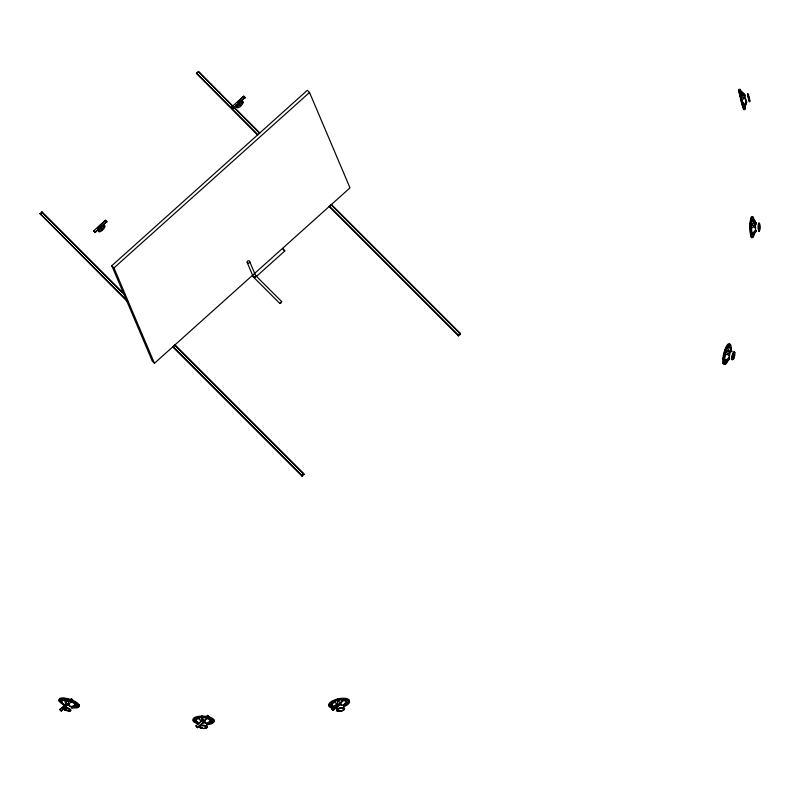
<?xml version="1.0" encoding="UTF-8"?>
<svg xmlns="http://www.w3.org/2000/svg" width="800" height="800" viewBox="0 0 800 800"><rect width="100%" height="100%" fill="white"/><g stroke="black" fill="none" stroke-linecap="round" stroke-linejoin="round"><path stroke-width="1.2" d="M729.39 358.81A4.76 0.97 -53.9 0 0 727.15 361.29L725.58 363.13A9.26 2.31 -75.7 0 1 724.17 359.8L724.7 355.52A9.26 2.31 -75.7 0 1 727.57 347.17L729.13 345.33A9.26 2.31 -75.7 0 1 730.55 348.66A4.76 0.69 78.9 0 1 731.72 351.48M725.58 363.13A4.76 0.79 -41.4 0 1 729.71 359.08A4.21 1.05 -75.7 0 1 729.07 357.57L729.31 355.62A4.21 1.05 -75.7 0 1 730.61 351.83L731.33 350.99A4.76 1.18 69.2 0 0 729.13 345.33M730.39 350.68L730.55 348.66M750.18 223.21L750.19 224.05M750.24 223.95L750.23 223.28M752.17 236.01L752.18 236.84M756.35 231.01L756.18 231.32A4.76 0.58 -56 0 0 753 236.32A9.26 1.51 89.9 0 1 751.58 232.99L751.26 228.61A9.26 1.51 89.9 0 1 751.78 219.97L752.48 218.02A4.76 0.71 55.5 0 1 755.95 223A4.21 0.68 89.9 0 1 756.46 223.76M756.18 231.32A4.21 0.68 89.9 0 1 755.54 229.81L755.39 227.82A4.21 0.68 89.9 0 1 755.63 223.89L755.95 223M742.23 100.4L743.38 104.91A9.26 0.6 75.8 0 0 744.79 108.24L746.71 101.74M752.2 236.84L752.21 236.03M753 236.32L753.71 234.38A4.76 1.26 -66.6 0 1 755.17 231.69M253.95 276.39L253.72 277.33L279.89 303.51L280.98 303.01L281.67 301.57L255.5 275.39M67.35 698.8L68.14 699.03L67.6 698.98M333.84 707.63L332.23 707.38A9.26 3.57 -12.6 0 1 330.82 704.05L333.58 702.01A9.26 3.57 -12.6 0 1 342.54 699.75L346.34 700.14A9.26 3.57 -12.6 0 1 347.75 703.47L344.99 705.52A4.76 0.67 -27.2 0 0 344.55 705.77M127.64 301.77L40 213.57L41.96 211.82L125.4 295.26M257.64 134.99L196.43 73.23L198.39 71.47L259.87 132.96M40.4 214.53L42.36 212.77L41.96 211.82M93.74 230.75L105.48 220.22L106.78 221.53L95.25 232.53L93.74 230.75L95.25 232.53M232.01 106.7L243.74 96.17L245.05 97.48L233.52 108.49L232.01 106.7L233.52 108.49M97.3 228.22L105.48 220.22M238.08 101.91L243.74 96.17M95.05 232.06L106.78 221.53M233.32 108.01L245.05 97.48M98.69 231.51L104.82 226.02A4.15 1.52 -45 0 0 99.68 228.84A4.15 1.52 -45 0 0 100.77 231.43A4.15 1.52 -45 0 0 104.82 226.02M236.96 107.46L243.08 101.97A4.15 1.52 -45 0 0 237.94 104.8A4.15 1.52 -45 0 0 239.04 107.38A4.15 1.52 -45 0 0 243.08 101.97M111.8 265.73L307.33 90.29L309.52 92.48L350 187.85L154.46 363.28L152.28 361.1L111.8 265.73L113.98 267.91L154.46 363.28M113.98 267.91L309.52 92.48M173.21 346.79L175.17 345.04M329.64 206.44L331.6 204.69M256.37 276.48L284.79 250.99L283.04 249.03L284.79 250.99M303.67 473.54L304.07 474.49L302.12 476.25L301.71 475.29L303.67 473.54L174.99 344.86M460.1 333.19L460.5 334.15L458.55 335.9L458.14 334.95L460.1 333.19L331.42 204.52M65.62 707.35A4.15 1.52 -45 0 1 66.29 706.54L61.2 711.04L59.89 709.73L66 703.59M69.61 700.35L71.42 698.73L72.93 700.51L71.42 698.73M59.89 709.73L62.4 707.48M61.2 711.04L68.21 704.09M204.98 720.92L197.44 727.68L195.93 725.9L203.15 719.42M205.86 716.99L207.66 715.37L209.17 717.16L207.66 715.37M206.19 717.35L207.86 715.85M197.44 727.68L206.26 719.11M336.54 708.27A4.15 1.52 -45 0 1 338.87 705.14L333.01 710.4L331.7 709.1L337.81 702.95M331.7 709.1L336.73 704.58M333.01 710.4L344.54 699.4L344.74 699.88M336.63 706.45L337.37 706A4.21 1.62 -12.6 0 1 341.44 704.97L343.17 705.15A4.21 1.62 -12.6 0 1 343.81 706.66A4.76 0.75 -45 0 1 347.75 703.47M198.75 723.96L196.36 722.57A9.26 3.29 3.4 0 1 194.95 719.23L197.77 718.01A9.26 3.29 3.4 0 1 206.91 717.98L210.77 719.19A9.26 3.29 3.4 0 1 212.19 722.52L209.36 723.75A4.76 0.69 -14.2 0 0 206.81 724.66M206.77 725.08L207.3 724.77A4.76 0.87 -30.2 0 1 212.19 722.52M254.3 277.22L253.72 277.33M348.39 700.32L349.05 700.3L348.4 700.58M64.42 705.94L62.11 703.15A9.26 2.79 18.9 0 1 60.7 699.82L63.36 699.41A9.26 2.79 18.9 0 1 72.05 701.63L75.75 703.66A9.26 2.79 18.9 0 1 77.17 706.99L74.5 707.4A4.76 0.82 -1.3 0 0 73.45 707.47M60.7 699.82A4.76 1.51 54.7 0 0 64.15 704.81L65.36 704.63A4.21 1.27 18.9 0 1 69.31 705.63L70.99 706.56A4.21 1.27 18.9 0 1 71.63 708.07A4.76 0.87 -15.3 0 1 77.17 706.99M744.68 94.49L745.6 99.11A4.76 2.91 75.7 0 0 742.18 100.64A9.26 0.6 75.8 0 1 740.32 92.3L740.15 90.46L745.08 95.26M749.47 101.46L749.46 100.69M746.71 102.58L746.27 101.23M213.23 719.73L213.8 719.88L213.23 720.01M281.67 301.57L279.89 303.51M333.99 707.47L331.48 706.4A1.88 0.66 23.9 0 1 333.99 706.86M202.74 722.51A4.21 1.5 3.4 0 1 204.9 722.71L206.65 723.26A4.21 1.5 3.4 0 1 207.3 724.77M196.36 722.57L198.11 723.25M62.11 703.15L63.79 704.2M243.94 96.65L245.25 97.96M232.28 105.91L198.39 71.47M234.04 107.68L259.59 133.23M330.97 204.61L460.5 334.15M196.43 73.23L257.91 134.71M329.47 206.27L458.14 334.95M329.01 206.36L458.55 335.9M105.68 220.7L106.99 222.01M42.36 212.77L122.55 292.96M174.54 344.96L304.07 474.49M40 213.57L127.83 301.41M173.04 346.62L301.71 475.29M172.58 346.71L302.12 476.25M331.5 708.62L332.8 709.93M195.93 725.9L197.24 727.21M59.69 709.25L60.99 710.56M254.82 276.36L255.43 277.21M741.06 96.21L740.92 95.76M744.57 108.69L744.38 107.9L744.57 108.69M239.39 103.22L240.65 106.21M249.59 261.37L255.66 275.67M247.25 262.61L253.32 276.92M101.12 227.27L102.39 230.26M747.93 94.54L747.53 93.77L747.7 94.93M748 94.87L747.63 94.44M749.17 100.75L749.64 101.85L748.87 98.23M749.43 101.6L748.95 100.08M741.3 93.48L740.7 92.07L740.71 93.59M749.36 99.98C751.66 106.38 746.32 86.11 748.63 97.28M746.38 101.8L745.86 99.89M743.64 105.23L742.73 102.24M739.91 96.02L740.03 96.3A9.26 0.6 75.8 0 1 739.59 91.27M748.71 99.26L748.99 100.34M748.44 96.2L748.98 98.29M748.73 99.42L748.18 97.33M745.64 99.06L746.14 101.06A4.76 2.14 -78 0 1 743.38 104.91M743.46 108.47L743.44 108.6M739.98 96.1L740.03 96.3M747.94 96.3L748.22 97.38M749.16 99.17L749.42 100.25M747.74 95.37L748 96.45M747.6 94.6L747.83 95.61M751.21 236.36L751.08 236.5M753.37 218L753.23 217.89M744.79 108.24L744.63 106.41A4.76 1.61 -79.3 0 1 745.88 102.64M255.59 276.91A1.33 1.22 -23 0 1 255.37 277.17M254.76 277.49A1.33 1.22 -23 0 1 253.18 276.3M98.11 230.58A4.15 1.52 -45 0 1 97.39 230.2M98.37 227.53A4.15 1.52 -45 0 1 101.43 224.79M64.67 708.96A4.15 1.52 -45 0 1 63.27 708.23A3.78 1.14 18.9 0 0 68.03 710.98A3.78 1.14 18.9 0 0 69.43 709.44A3.78 1.14 18.9 0 0 63.48 708.02M66.71 709.94A4.15 1.52 -45 0 1 65.08 708.16M200.97 725.54A4.15 1.52 -45 0 1 201.33 724.8M201.86 723.99A4.15 1.52 -45 0 1 204.92 721.25M335.86 708.45A4.15 1.52 -45 0 1 335.08 707.59M336.71 709.67A4.15 1.52 -45 0 1 336.45 709.38M236.38 106.53A4.15 1.52 -45 0 1 235.74 105.04M237.31 102.68A4.15 1.52 -45 0 1 239.69 100.74M241.5 100.37A4.15 1.52 -45 0 1 241.77 100.66M64.7 707.47A3.78 1.14 18.9 0 1 69.44 708.99A3.78 1.14 18.9 0 1 69.9 710.7M67.56 710.46A3.78 1.14 18.9 0 1 65.7 709.83M64.87 709.42A3.78 1.14 18.9 0 1 63.7 708.58M76.03 705.21A7.56 2.28 18.9 0 1 74.77 706.61M62.38 702.36A7.56 2.28 18.9 0 1 65.98 700.31M67.78 700.69A7.56 2.28 18.9 0 1 69.65 701.25M71.48 701.95A7.56 2.28 18.9 0 1 75.49 704.45M64.83 705.13A3.41 1.03 18.9 0 1 65.23 705M69.01 705.79A3.41 1.03 18.9 0 1 70.81 706.92M64.45 707.29A4.21 1.27 18.9 0 1 70.38 709.45A4.21 1.27 18.9 0 1 68.62 710.82M67.62 710.61A4.21 1.27 18.9 0 1 63.33 708.52M64.24 705.86A4.21 1.27 18.9 0 1 64.15 704.81M64.56 705.07A10.54 3.17 18.9 0 1 61.13 698.9A10.54 3.17 18.9 0 1 76.86 703.83A10.54 3.17 18.9 0 1 73.03 707.72M63.36 699.41A4.76 3.2 46.3 0 1 65.36 704.63M71.65 707.72A4.76 0.82 -1.3 0 1 72.48 707.58M75.75 703.66A4.76 2.74 -13.7 0 1 70.99 706.56M69.31 705.63A4.76 3.7 12.4 0 1 72.05 701.63M59.35 699.94A10.54 3.17 18.9 0 1 70.25 699.45A10.54 3.17 18.9 0 1 78.62 706.54M63.69 698.46A9.26 2.79 18.9 0 1 65.64 698.67M74.41 701.67A9.26 2.79 18.9 0 1 77.29 703.73M201.69 725.46A3.78 1.34 3.4 0 1 205.82 725.93A3.78 1.34 3.4 0 1 206.74 727.44M206.26 727.73A3.78 1.34 3.4 0 1 204.74 728.08M202.8 728.09A3.78 1.34 3.4 0 1 199.59 726.96A3.78 1.34 3.4 0 1 200.84 725.6M206.3 718.51A7.56 2.69 3.4 0 1 209.66 722.79M197.68 722.26A7.56 2.69 3.4 0 1 196.11 720.9M196.06 720.19A7.56 2.69 3.4 0 1 198.84 718.53M202.82 722.81A3.41 1.21 3.4 0 1 203.71 722.85M205.35 723.16A3.41 1.21 3.4 0 1 206.46 723.71M202.76 728.24A4.21 1.5 3.4 0 1 199.44 725.91A4.21 1.5 3.4 0 1 206.25 725.89A4.21 1.5 3.4 0 1 204.91 728.23M194.95 719.23A4.76 1.94 40.1 0 0 199.46 723.27A4.21 1.5 3.4 0 0 199.2 723.64M197.33 723.59A10.54 3.75 3.4 0 1 196.26 717.8A10.54 3.75 3.4 0 1 212.3 719.26A10.54 3.75 3.4 0 1 207.8 724.54M209.36 723.75A9.26 3.29 3.4 0 1 207.3 724.09M197.77 718.01A4.76 3.5 29.7 0 1 200.78 721.87M210.77 719.19A4.76 2.74 -31.7 0 1 206.65 723.26M204.9 722.71A4.76 3.83 -8.3 0 1 206.91 717.98M193.98 720.91A10.54 3.75 3.4 0 1 203.37 716.14A10.54 3.75 3.4 0 1 213.42 721.78M204.63 716.67A9.26 3.29 3.4 0 1 206.97 717M212.09 719.01A9.26 3.29 3.4 0 1 212.76 719.87M343.44 707.97A3.78 1.46 -12.6 0 1 343.55 709.76M342.89 710.17A3.78 1.46 -12.6 0 1 342.06 710.52M341.13 710.81A3.78 1.46 -12.6 0 1 336.87 709.99A3.78 1.46 -12.6 0 1 341.89 707.81M346.6 701.92A7.56 2.91 -12.6 0 1 346.2 703.52M333.52 706.72A7.56 2.91 -12.6 0 1 332.52 706.25M331.97 705.61A7.56 2.91 -12.6 0 1 334.63 702.33M341.94 700.48A7.56 2.91 -12.6 0 1 346.05 701.28M335.62 706.84A4.76 2.3 24.6 0 0 336.11 706.93A4.21 1.62 -12.6 0 0 335.89 707.82M334.61 706.56A4.76 2.3 24.6 0 1 330.82 704.05M333.19 708.27A10.54 4.06 -12.6 0 1 332.1 702.14A10.54 4.06 -12.6 0 1 347.83 699.84A10.54 4.06 -12.6 0 1 343.46 706.77M333.58 702.01A4.76 3.72 10.9 0 1 337.37 706M343.44 706.5A4.76 0.67 -27.2 0 1 344.15 706.03M346.34 700.14A4.76 2.62 -49.3 0 1 343.17 705.15M341.44 704.97A4.76 3.85 -30 0 1 342.54 699.75M328.85 705.4A10.54 4.06 -12.6 0 1 338.79 698.73A10.54 4.06 -12.6 0 1 349.33 701.32M744.58 105.5A10.54 0.69 75.8 0 1 744.11 107.57A10.54 0.69 75.8 0 1 740.37 93.26A10.54 0.69 75.8 0 1 740.85 91.19M740.15 90.46A9.26 0.6 75.8 0 1 741.04 92.16M746.09 102.33A4.76 1.61 -79.3 0 1 746.3 102.08M744.75 95.32A4.76 2.13 49.6 0 1 740.32 92.3M743.77 108.5A9.26 0.6 75.8 0 1 740.57 98.55M744.1 109.03A10.54 0.69 75.8 0 1 740.78 99.76A10.54 0.69 75.8 0 1 739.34 90.14M741.96 93.7A4.76 1.62 51.1 0 1 744.95 95.61M759.37 230.1A3.78 0.62 89.9 0 1 758.53 229.78A3.78 0.62 89.9 0 1 758.5 224.67A3.78 0.62 89.9 0 1 759.33 224.1M752.63 234.69A7.56 1.23 89.9 0 1 751.53 228.34M751.95 221.29A7.56 1.23 89.9 0 1 753.45 221.06M753.53 233.06A7.56 1.23 89.9 0 1 753.26 234.09M755.56 228.6A3.41 0.55 89.9 0 1 755.52 226.86M755.71 224.56A3.41 0.55 89.9 0 1 756.12 223.83M759.53 229.64A4.21 0.68 89.9 0 1 758.53 230.33A4.21 0.68 89.9 0 1 758.49 224.12A4.21 0.68 89.9 0 1 759.5 224.51M759.59 225.45A4.21 0.68 89.9 0 1 759.61 228.67M755.54 229.81A4.76 2.45 -62 0 1 751.58 232.99M754.14 233.41A10.54 1.72 89.9 0 1 751.53 234.51A10.54 1.72 89.9 0 1 751.76 218.45A10.54 1.72 89.9 0 1 754.3 222.92M752.48 218.02A9.26 1.51 89.9 0 1 753.9 221.35M751.26 228.61A4.76 3.27 -89.1 0 1 755.39 227.82M755.66 231.07A4.76 1.26 -66.6 0 1 755.9 230.83M755.63 223.89A4.76 2.54 62.8 0 1 751.78 219.97M751.57 236.38A9.26 1.51 89.9 0 1 751.18 235.82M750.83 234.66A9.26 1.51 89.9 0 1 750.74 219.97M751.07 218.71A9.26 1.51 89.9 0 1 751.45 218.03M752.42 236.84A10.54 1.72 89.9 0 1 749.99 227.46A10.54 1.72 89.9 0 1 752.3 217.36M754.04 221.34A4.76 1.17 65.2 0 1 756.08 223.59M734.37 355.21A3.78 0.94 -75.7 0 1 732.38 359.41A3.78 0.94 -75.7 0 1 732.51 354.99A3.78 0.94 -75.7 0 1 734.46 352.33M727.53 348.46A7.56 1.88 -75.7 0 1 729.92 348.35M727.19 360A7.56 1.88 -75.7 0 1 725.02 361.05M724.8 360.12A7.56 1.88 -75.7 0 1 726.85 349.84M734.49 355.15A4.21 1.05 -75.7 0 1 732.19 359.8A4.21 1.05 -75.7 0 1 732.64 354.23A4.21 1.05 -75.7 0 1 734.71 352.46M729.4 356.4A3.41 0.85 -75.7 0 1 729.74 354.7M729.07 357.57A4.76 2.66 -45 0 1 724.17 359.8M731.33 350.99A4.21 1.05 -75.7 0 1 731.94 351.76M728.06 360.38A10.54 2.63 -75.7 0 1 723.72 361.27A10.54 2.63 -75.7 0 1 727.91 345.69A10.54 2.63 -75.7 0 1 730.8 350.21M727.98 359.61A9.26 2.31 -75.7 0 1 727.15 361.29M724.7 355.52A4.76 3.55 -72 0 1 729.31 355.62M730.61 351.83A4.76 2.94 76.8 0 1 727.57 347.17M725.2 363.41A10.54 2.63 -75.7 0 1 723.63 354.14A10.54 2.63 -75.7 0 1 729.63 344.49M729.24 345.63A9.26 2.31 -75.7 0 1 729.51 346.77M723.18 359.55A9.26 2.31 -75.7 0 1 723.34 357.53M723.71 355.27A9.26 2.31 -75.7 0 1 724.26 352.92M724.96 350.65A9.26 2.31 -75.7 0 1 726.58 346.92M727.4 345.72A9.26 2.31 -75.7 0 1 728.15 345.08M739.36 90.3L739.57 91.08L739.37 90.3M740.38 90.04L740.58 90.85L740.39 90.04M751.17 223.48L751.23 224.04L751.17 223.48M723.16 363.09L723.41 362.52L723.16 363.09M724.72 350.6L724.99 350.05L724.72 350.6M724.15 363.34L724.4 362.77L724.15 363.34M725.71 350.85L725.97 350.3L725.71 350.85M730.52 347.02L731.48 350.11L730.56 346.99M730.29 345.47L730.53 344.91L730.29 345.47M746.11 103.44L744.8 106.57A1.88 0.63 -73.4 0 1 745.18 104.53A1.88 0.63 -73.4 0 1 746.11 103.44M755.08 232.07L752.97 234.83A1.88 0.75 -57.9 0 1 753.76 232.95A1.88 0.75 -57.9 0 1 755.08 232.07M329.31 706.2L330.11 706.12L329.31 706.2M337.17 699.27L337.96 699.15L337.17 699.27M337.38 700.22L338.17 700.1L337.38 700.22M348.48 701.36L349.27 701.25L348.53 701.31M201.71 716.27L202.52 716.38L201.76 716.24M201.65 717.25L202.47 717.36L201.65 717.25M193.39 720.84L194.21 720.94L193.39 720.84M212.94 720.78L213.75 720.9L212.99 720.75M67.04 699.68L67.81 699.98L67.04 699.68M59.25 700.88L60.03 701.17L59.3 700.86M78.17 704.66L78.94 704.96L78.17 704.66M77.85 705.61L78.62 705.91L77.9 705.59M743.99 93.96L741.5 91.79L743.99 93.96M61.08 702.05L63.17 704.55L61.08 702.05M198.23 723.38L195.43 721.55A1.88 0.51 38.8 0 1 196.69 721.94A1.88 0.51 38.8 0 1 198.23 723.38M755.67 222.26L753.89 219.51L755.67 222.26M248.01 263.18A1.33 1.22 -23 0 0 249.7 261.67A1.33 1.22 -23 0 0 247.55 261.12A1.33 1.22 -23 0 0 248.01 263.18M67.46 701.08A1.88 1.39 37.6 0 0 67.3 703.92A1.88 1.46 25.7 0 0 67.46 701.08M74.52 706A1.88 0.85 -16.4 0 0 73.04 707.07A1.88 0.6 -16.8 0 0 74.9 706.91A1.88 0.6 -16.8 0 0 76.42 706A1.88 0.85 -16.4 0 0 74.52 706M200.96 728.13A3.78 1.34 3.4 0 0 206.95 727.51A3.78 1.34 3.4 0 0 201.66 725.85A3.78 1.34 3.4 0 0 200.96 728.13M202.27 718.58A1.88 1.49 19.4 0 0 202.61 721.48A1.88 1.53 5.9 0 0 202.27 718.58M209.88 721.91A1.88 0.85 -33.2 0 0 208.61 723.35A1.88 0.6 -32.6 0 0 210.26 722.82A1.88 0.6 -32.6 0 0 211.63 721.51A1.88 0.85 -33.2 0 0 209.88 721.91M338.46 711.44A3.78 1.46 -12.6 0 0 344.33 709.29A3.78 1.46 -12.6 0 0 339.13 708.75A3.78 1.46 -12.6 0 0 338.46 711.44M338.13 711.24A4.21 1.62 -12.6 0 0 344.66 708.85A4.21 1.62 -12.6 0 0 338.88 708.25A4.21 1.62 -12.6 0 0 338.13 711.24M338.17 701.44A1.88 1.55 -1.2 0 0 339.02 704.27A1.88 1.56 -16.1 0 0 338.17 701.44M345.88 703.13A1.88 0.79 -49.7 0 0 344.91 704.88A1.88 0.54 -48.2 0 0 346.27 704.03A1.88 0.54 -48.2 0 0 347.37 702.39A1.88 0.79 -49.7 0 0 345.88 703.13M743.26 97.69A1.88 1.11 65.4 0 0 744.25 96.81A1.88 1 56.4 0 0 742.75 95.42A1.88 1 56.4 0 0 741.9 96.23A1.88 1.11 65.4 0 0 743.26 97.69M758.88 224.93A3.78 0.62 89.9 0 0 759.33 230.92A3.78 0.62 89.9 0 0 759.95 225.62A3.78 0.62 89.9 0 0 758.88 224.93M753.24 225.94A1.88 1.26 79.7 0 0 754.57 225.27A1.88 1.16 70 0 0 753.38 223.59A1.88 1.16 70 0 0 752.18 224.22A1.88 1.26 79.7 0 0 753.24 225.94M733.93 358.04A3.78 0.94 -75.7 0 0 734.66 352.19A3.78 0.94 -75.7 0 0 732.44 357.29A3.78 0.94 -75.7 0 0 733.93 358.04M726.6 360.19A1.88 0.83 -41.6 0 0 725.47 361.8A1.88 0.57 -40.5 0 0 726.99 361.1A1.88 0.57 -40.5 0 0 728.23 359.61A1.88 0.83 -41.6 0 0 726.6 360.19M726.76 351.44A1.88 1.38 -84.5 0 0 729.06 352.98A1.88 1.3 84.7 0 0 728.24 351.07A1.88 1.3 84.7 0 0 726.76 351.44"/></g></svg>
